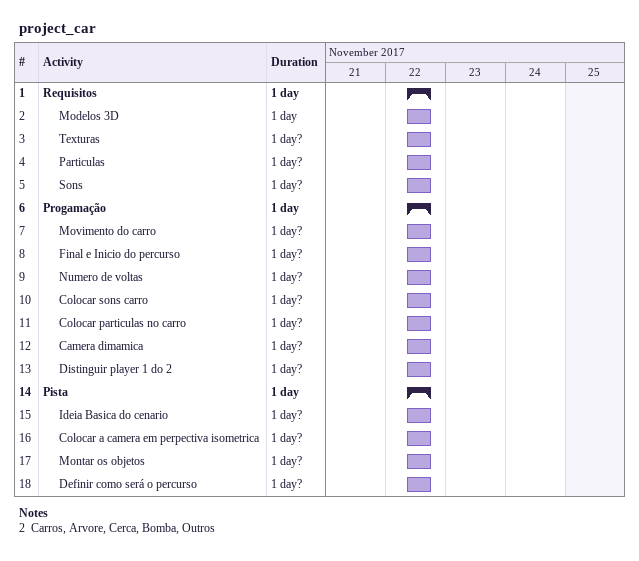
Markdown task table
project_car

| ID | Level | Task | Duration | Start | Finish |
|---|---|---|---|---|---|
| 1 | 1 | **Requisitos** | 1d | 2017-11-22 | 2017-11-22 |
| 2 | 2 | Modelos 3D | 1d | 2017-11-22 | 2017-11-22 |
| 3 | 2 | Texturas | 1d? | 2017-11-22 | 2017-11-22 |
| 4 | 2 | Particulas | 1d? | 2017-11-22 | 2017-11-22 |
| 5 | 2 | Sons | 1d? | 2017-11-22 | 2017-11-22 |
| 6 | 1 | **Progamação** | 1d | 2017-11-22 | 2017-11-22 |
| 7 | 2 | Movimento do carro | 1d? | 2017-11-22 | 2017-11-22 |
| 8 | 2 | Final e Inicio do percurso | 1d? | 2017-11-22 | 2017-11-22 |
| 9 | 2 | Numero de voltas | 1d? | 2017-11-22 | 2017-11-22 |
| 10 | 2 | Colocar sons carro | 1d? | 2017-11-22 | 2017-11-22 |
| 11 | 2 | Colocar particulas no carro | 1d? | 2017-11-22 | 2017-11-22 |
| 12 | 2 | Camera dimamica | 1d? | 2017-11-22 | 2017-11-22 |
| 13 | 2 | Distinguir player 1 do 2 | 1d? | 2017-11-22 | 2017-11-22 |
| 14 | 1 | **Pista** | 1d | 2017-11-22 | 2017-11-22 |
| 15 | 2 | Ideia Basica do cenario | 1d? | 2017-11-22 | 2017-11-22 |
| 16 | 2 | Colocar a camera em perpectiva isometrica | 1d? | 2017-11-22 | 2017-11-22 |
| 17 | 2 | Montar os objetos | 1d? | 2017-11-22 | 2017-11-22 |
| 18 | 2 | Definir como será o percurso | 1d? | 2017-11-22 | 2017-11-22 |

Notes
- 2: Carros, Arvore, Cerca, Bomba, Outros
